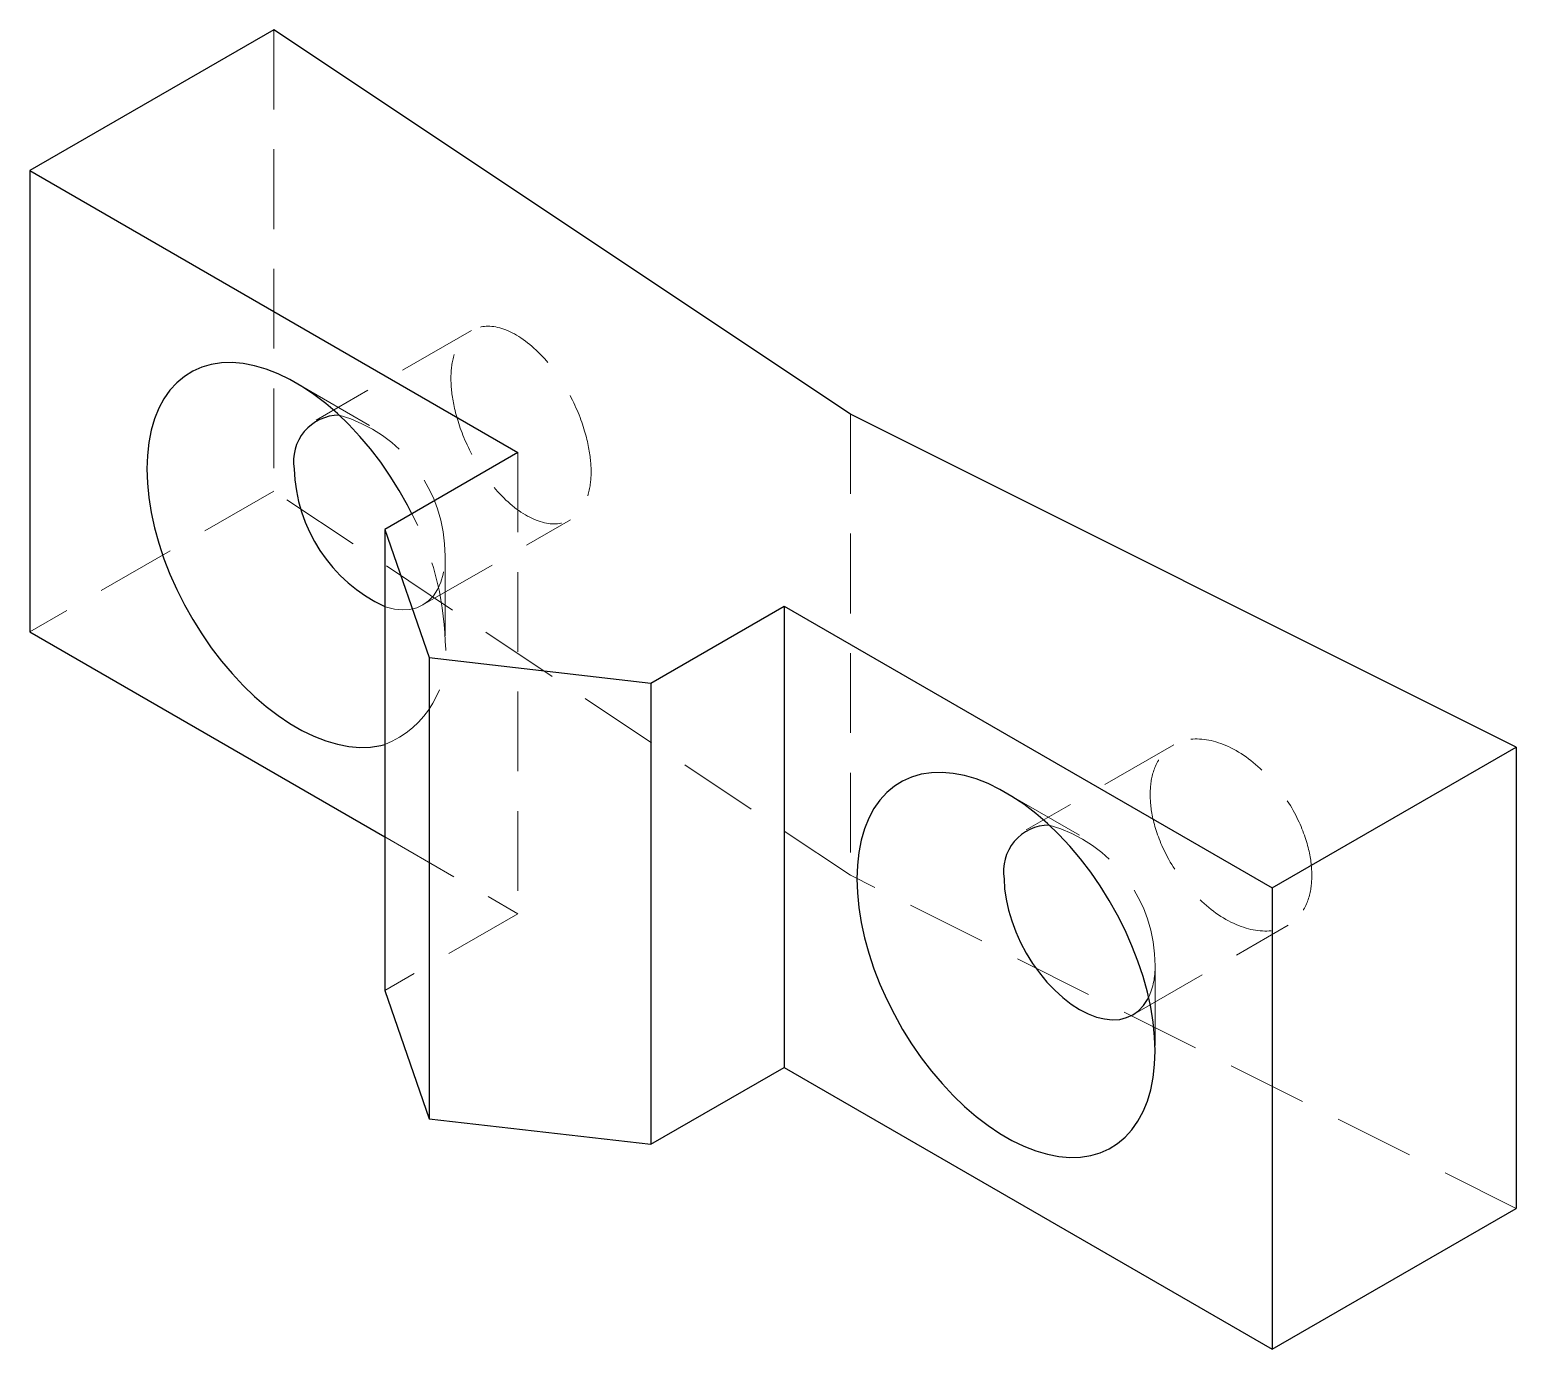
# Model space of a CAD drawing. Header units: millimetres. Extents: x 361 to 480, y 249 to 345.
# Drawn here: x 456.3 to 479.99, y 323.89 to 344.91 of the extents above.
import ezdxf

# ---------------------------------------------------------------- set-up
doc = ezdxf.new("R2010")
doc.units = ezdxf.units.MM
doc.linetypes.add('HIDDEN', pattern=[1.905, 1.27, -0.635])

msp = doc.modelspace()

# ---------------------------------------------------------------- linework, layer by layer
at = {"color": 7, "linetype": 'Continuous', "lineweight": 25}
for p, q in [((460.193, 344.912), (456.304, 342.667)), ((469.385, 338.789), (460.193, 344.912)), ((456.304, 342.667), (464.082, 338.177)), ((456.304, 342.667), (456.304, 335.318)), ((479.992, 333.483), (469.385, 338.789)), ((464.082, 338.177), (461.961, 336.952)), ((461.961, 336.952), (462.668, 334.911)), ((461.961, 336.952), (461.961, 329.604)), ((466.203, 334.503), (468.325, 335.728)), ((468.325, 335.728), (476.103, 331.238)), ((468.325, 335.728), (468.325, 328.379)), ((456.304, 335.318), (461.961, 332.053)), ((462.668, 334.911), (466.203, 334.503)), ((462.668, 334.911), (462.668, 327.562)), ((466.203, 334.503), (466.203, 327.154)), ((476.103, 331.238), (479.992, 333.483)), ((479.992, 333.483), (479.992, 326.134)), ((476.103, 331.238), (476.103, 323.889)), ((461.961, 329.604), (462.668, 327.562)), ((466.203, 327.154), (468.325, 328.379)), ((468.325, 328.379), (476.103, 323.889)), ((462.668, 327.562), (466.203, 327.154)), ((476.103, 323.889), (479.992, 326.134))]:
    msp.add_line(p, q, dxfattribs=at)
at = {"color": 7, "linetype": 'HIDDEN', "lineweight": 18}
for p, q in [((460.193, 344.912), (460.193, 337.563)), ((463.343, 340.121), (460.87, 338.693)), ((461.72, 338.609), (460.547, 339.287)), ((469.385, 338.789), (469.385, 331.44)), ((464.082, 338.177), (464.082, 330.828)), ((460.193, 337.563), (456.304, 335.318)), ((469.385, 331.44), (460.193, 337.563)), ((462.57, 335.749), (464.922, 337.106)), ((462.922, 336.527), (462.922, 335.172)), ((474.536, 333.52), (472.184, 332.162)), ((473.034, 332.078), (471.86, 332.756)), ((461.961, 332.053), (464.082, 330.828)), ((479.992, 326.134), (469.385, 331.44)), ((464.082, 330.828), (461.961, 329.604)), ((473.884, 329.218), (476.357, 330.645)), ((474.236, 329.996), (474.236, 328.641))]:
    msp.add_line(p, q, dxfattribs=at)
at = {"color": 7, "linetype": 'Continuous', "lineweight": 25, "flags": 128}
for points in [[(462.394, 337.202), (462.325, 337.336), (462.192, 337.572), (462.049, 337.801), (461.896, 338.022), (461.734, 338.234), (461.565, 338.434), (461.389, 338.623), (461.207, 338.797), (461.022, 338.957), (460.833, 339.102), (460.642, 339.23), (460.451, 339.34), (460.26, 339.432), (460.071, 339.506), (459.885, 339.56), (459.704, 339.595), (459.528, 339.61), (459.358, 339.605), (459.197, 339.581), (459.044, 339.536), (458.901, 339.472), (458.768, 339.39), (458.647, 339.288), (458.538, 339.169), (458.443, 339.033), (458.361, 338.881), (458.293, 338.713), (458.24, 338.532), (458.201, 338.337), (458.178, 338.131), (458.17, 337.915)], [(458.17, 337.915), (458.178, 337.69), (458.201, 337.457), (458.24, 337.219), (458.293, 336.976), (458.361, 336.73), (458.443, 336.483), (458.538, 336.236), (458.647, 335.992), (458.768, 335.751), (458.901, 335.515), (459.044, 335.286), (459.197, 335.065), (459.358, 334.853), (459.528, 334.653), (459.704, 334.465), (459.885, 334.29), (460.071, 334.13), (460.26, 333.985), (460.451, 333.857), (460.642, 333.747), (460.833, 333.655), (461.022, 333.581), (461.207, 333.527), (461.389, 333.492), (461.565, 333.477), (461.734, 333.482), (461.896, 333.507), (461.961, 333.523)], [(474.236, 328.641), (474.228, 328.866), (474.205, 329.099), (474.167, 329.337), (474.114, 329.58), (474.046, 329.826), (473.964, 330.073), (473.868, 330.319), (473.759, 330.564), (473.638, 330.805), (473.506, 331.041), (473.363, 331.27), (473.21, 331.491), (473.048, 331.703), (472.879, 331.903), (472.703, 332.091), (472.521, 332.266), (472.335, 332.426), (472.146, 332.571), (471.956, 332.698), (471.764, 332.809), (471.574, 332.901), (471.385, 332.975), (471.199, 333.029), (471.018, 333.064), (470.842, 333.079), (470.672, 333.074), (470.51, 333.049), (470.357, 333.005), (470.214, 332.941), (470.082, 332.858), (469.961, 332.757), (469.852, 332.638), (469.756, 332.502), (469.674, 332.35), (469.606, 332.182), (469.553, 332.001), (469.515, 331.806), (469.492, 331.6), (469.484, 331.384)], [(469.484, 331.384), (469.492, 331.159), (469.515, 330.926), (469.553, 330.687), (469.606, 330.444), (469.674, 330.199), (469.756, 329.952), (469.852, 329.705), (469.961, 329.461), (470.082, 329.22), (470.214, 328.984), (470.357, 328.755), (470.51, 328.534), (470.672, 328.322), (470.842, 328.122), (471.018, 327.933), (471.199, 327.759), (471.385, 327.599), (471.574, 327.454), (471.764, 327.326), (471.956, 327.216), (472.146, 327.123), (472.335, 327.05), (472.521, 326.995), (472.703, 326.961), (472.879, 326.946), (473.048, 326.951), (473.21, 326.975), (473.363, 327.02), (473.506, 327.084), (473.638, 327.166), (473.759, 327.268), (473.868, 327.387), (473.964, 327.523), (474.046, 327.675), (474.114, 327.843), (474.167, 328.024), (474.205, 328.218), (474.228, 328.424), (474.236, 328.641)], [(471.832, 331.384), (471.839, 331.224), (471.862, 331.058), (471.899, 330.886), (471.951, 330.713), (472.016, 330.539), (472.094, 330.367), (472.184, 330.199), (472.284, 330.037), (472.394, 329.884), (472.512, 329.74), (472.637, 329.609), (472.766, 329.491), (472.899, 329.388), (473.034, 329.302), (473.168, 329.233), (473.301, 329.182), (473.431, 329.151), (473.555, 329.138), (473.673, 329.145), (473.783, 329.172), (473.884, 329.218), (473.974, 329.282), (474.052, 329.364), (474.117, 329.462), (474.134, 329.495)]]:
    msp.add_lwpolyline(points, dxfattribs=at)
at = {"color": 7, "linetype": 'HIDDEN', "lineweight": 18, "flags": 128}
msp.add_lwpolyline([(461.961, 335.722), (461.988, 335.713), (462.117, 335.682), (462.242, 335.669), (462.36, 335.677), (462.47, 335.703), (462.57, 335.749), (462.66, 335.813), (462.738, 335.895), (462.803, 335.994), (462.855, 336.108), (462.892, 336.236), (462.915, 336.376), (462.922, 336.527)], dxfattribs=at)
at = {"color": 7, "linetype": 'Continuous', "lineweight": 25}
for centre, radius, start, end in [((461.239, 338.039), 0.732, 90.2834, 189.7826), ((463.019, 337.989), 2.502, 181.701, 244.9753), ((472.553, 331.508), 0.732, 90.2834, 189.7826)]:
    msp.add_arc(centre, radius, start, end, dxfattribs=at)
at = {"color": 7, "linetype": 'HIDDEN', "lineweight": 18}
for centre, radius, start, end in [((460.603, 336.54), 2.319, 359.6792, 74.1785), ((458.206, 335.028), 4.718, 1.7444, 27.4383), ((461.395, 334.957), 1.542, 291.5151, 7.9984), ((471.917, 330.009), 2.319, 359.6792, 74.1785), ((473.104, 329.966), 1.132, 335.4373, 1.5256)]:
    msp.add_arc(centre, radius, start, end, dxfattribs=at)
for points in [[(465.249, 337.87), (465.249, 337.986), (465.237, 338.124), (465.171, 338.453), (465.115, 338.644), (464.936, 339.059), (464.812, 339.283), (464.503, 339.694), (464.318, 339.878), (463.946, 340.126), (463.762, 340.188), (463.453, 340.189), (463.329, 340.13), (463.15, 339.953), (463.094, 339.836), (463.028, 339.596), (463.016, 339.473), (463.016, 339.357)], [(463.016, 339.357), (463.016, 339.242), (463.028, 339.103), (463.094, 338.775), (463.15, 338.583), (463.329, 338.168), (463.453, 337.944), (463.762, 337.533), (463.946, 337.35), (464.318, 337.102), (464.503, 337.039), (464.812, 337.039), (464.936, 337.097), (465.115, 337.275), (465.171, 337.391), (465.237, 337.631), (465.249, 337.755), (465.249, 337.87)], [(476.734, 331.438), (476.734, 331.554), (476.721, 331.691), (476.644, 332.014), (476.58, 332.2), (476.373, 332.599), (476.23, 332.812), (475.874, 333.196), (475.661, 333.363), (475.231, 333.578), (475.018, 333.624), (474.662, 333.597), (474.519, 333.527), (474.313, 333.334), (474.248, 333.213), (474.171, 332.967), (474.158, 332.843), (474.158, 332.727)], [(474.158, 332.727), (474.158, 332.611), (474.171, 332.474), (474.248, 332.151), (474.313, 331.965), (474.519, 331.566), (474.662, 331.353), (475.018, 330.969), (475.231, 330.802), (475.661, 330.587), (475.874, 330.541), (476.23, 330.568), (476.373, 330.638), (476.58, 330.831), (476.644, 330.952), (476.721, 331.198), (476.734, 331.322), (476.734, 331.438)]]:
    msp.add_open_spline(points, degree=3, knots=[0, 0, 0, 0, 0.125, 0.125, 0.25, 0.25, 0.375, 0.375, 0.5, 0.5, 0.625, 0.625, 0.75, 0.75, 0.875, 0.875, 1, 1, 1, 1], dxfattribs=at)

doc.saveas('drawing.dxf')
